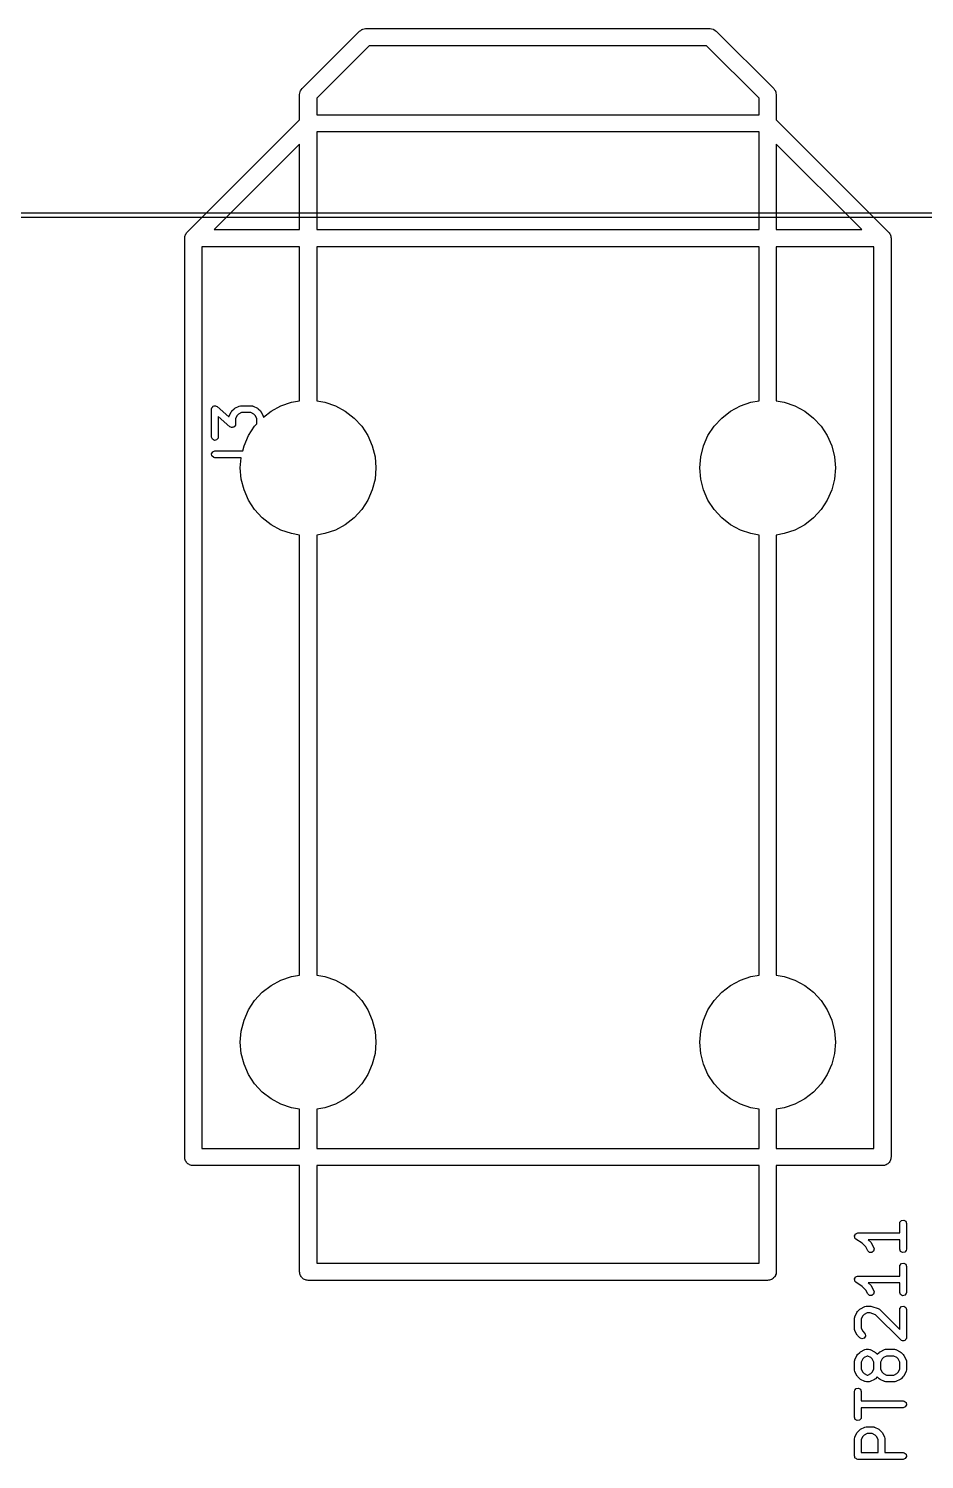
# Model space of a CAD drawing. Extents: x 1.7 to 7.7, y -4.5 to -1.23.
# Drawn here: x 3.257 to 4.036, y -2.483 to -1.238 of the extents above; entities that cross this region are included whole.
import ezdxf

# ---------------------------------------------------------------- set-up
doc = ezdxf.new("R2010")
doc.units = 0
doc.header["$MEASUREMENT"] = 0
doc.layers.add('BLACK', color=7, linetype='CONTINUOUS')

msp = doc.modelspace()

# ---------------------------------------------------------------- linework, layer by layer
at = {"layer": 'BLACK', "linetype": 'CONTINUOUS'}
for p, q in [((3.4947, -1.2897), (3.5447, -1.2397)), ((3.5447, -1.2397), (3.54576, -1.23903)), ((3.54576, -1.23903), (3.54675, -1.23824)), ((3.54675, -1.23824), (3.54716, -1.23815)), ((3.54716, -1.23815), (3.54752, -1.23792)), ((3.54752, -1.23792), (3.54877, -1.23778)), ((3.54877, -1.23778), (3.55, -1.2375)), ((3.55, -1.2375), (3.85, -1.2375)), ((3.85, -1.2375), (3.85123, -1.23778)), ((3.85123, -1.23778), (3.85248, -1.23792)), ((3.85248, -1.23792), (3.85284, -1.23815)), ((3.85284, -1.23815), (3.85325, -1.23824)), ((3.85325, -1.23824), (3.85424, -1.23903)), ((3.85424, -1.23903), (3.8553, -1.2397)), ((3.8553, -1.2397), (3.9053, -1.2897)), ((3.55311, -1.2525), (3.5075, -1.29811)), ((3.575, -1.2525), (3.55311, -1.2525)), ((3.6, -1.2525), (3.575, -1.2525)), ((3.825, -1.2525), (3.6, -1.2525)), ((3.84689, -1.2525), (3.825, -1.2525)), ((3.8925, -1.29811), (3.84689, -1.2525)), ((3.4925, -1.295), (3.49278, -1.29377)), ((3.4925, -1.31689), (3.4925, -1.295)), ((3.49278, -1.29377), (3.49292, -1.29252)), ((3.49292, -1.29252), (3.49315, -1.29216)), ((3.49315, -1.29216), (3.49324, -1.29175)), ((3.49324, -1.29175), (3.49403, -1.29076)), ((3.49403, -1.29076), (3.4947, -1.2897)), ((3.9053, -1.2897), (3.90597, -1.29076)), ((3.90597, -1.29076), (3.90676, -1.29175)), ((3.90676, -1.29175), (3.90685, -1.29216)), ((3.90685, -1.29216), (3.90708, -1.29252)), ((3.90708, -1.29252), (3.90722, -1.29377)), ((3.90722, -1.29377), (3.9075, -1.295)), ((3.9075, -1.295), (3.9075, -1.31689)), ((3.5075, -1.29811), (3.5075, -1.3125)), ((3.8925, -1.3125), (3.8925, -1.29811)), ((3.3947, -1.4147), (3.4925, -1.31689)), ((3.5075, -1.3125), (3.8925, -1.3125)), ((3.9075, -1.31689), (4.0053, -1.4147)), ((3.5075, -1.3275), (3.5075, -1.4125)), ((3.8925, -1.3275), (3.5075, -1.3275)), ((3.8925, -1.4125), (3.8925, -1.3275)), ((3.4925, -1.33811), (3.41811, -1.4125)), ((3.4925, -1.4125), (3.4925, -1.33811)), ((3.98189, -1.4125), (3.9075, -1.33811)), ((3.9075, -1.33811), (3.9075, -1.4125)), ((1.7, -1.39803), (7.7, -1.39803)), ((7.69803, -1.40197), (1.70197, -1.40197)), ((3.3925, -1.42), (3.39269, -1.41918)), ((3.3925, -2.22), (3.3925, -1.42)), ((3.39269, -1.41833), (3.39287, -1.41795)), ((3.39269, -1.41918), (3.39269, -1.41833)), ((3.39287, -1.41795), (3.39292, -1.41752)), ((3.39292, -1.41752), (3.39315, -1.41716)), ((3.39315, -1.41716), (3.39324, -1.41675)), ((3.39324, -1.41675), (3.39377, -1.41609)), ((3.39377, -1.41609), (3.39414, -1.41532)), ((3.39414, -1.41532), (3.39447, -1.41506)), ((3.39447, -1.41506), (3.3947, -1.4147)), ((3.41811, -1.4125), (3.4925, -1.4125)), ((3.5075, -1.4125), (3.8925, -1.4125)), ((3.9075, -1.4125), (3.98189, -1.4125)), ((4.0053, -1.4147), (4.00553, -1.41506)), ((4.00553, -1.41506), (4.00586, -1.41532)), ((4.00586, -1.41532), (4.00623, -1.41609)), ((4.00623, -1.41609), (4.00676, -1.41675)), ((4.00676, -1.41675), (4.00685, -1.41716)), ((4.00685, -1.41716), (4.00708, -1.41752)), ((4.00708, -1.41752), (4.00713, -1.41795)), ((4.00713, -1.41795), (4.00731, -1.41833)), ((4.00731, -1.41833), (4.00731, -1.41918)), ((4.00731, -1.41918), (4.0075, -1.42)), ((4.0075, -1.42), (4.0075, -2.22)), ((3.4075, -1.4275), (3.4075, -2.2125)), ((3.4925, -1.4275), (3.4075, -1.4275)), ((3.4925, -1.56159), (3.4925, -1.4275)), ((3.5075, -1.4275), (3.5075, -1.56159)), ((3.8925, -1.4275), (3.5075, -1.4275)), ((3.8925, -1.56159), (3.8925, -1.4275)), ((3.9075, -1.4275), (3.9075, -1.56159)), ((3.9925, -1.4275), (3.9075, -1.4275)), ((3.9925, -2.2125), (3.9925, -1.4275)), ((3.4159, -1.56875), (3.41598, -1.56832)), ((3.4159, -1.59313), (3.4159, -1.56875)), ((3.41595, -1.56818), (3.41602, -1.56808)), ((3.41598, -1.56832), (3.41595, -1.56818)), ((3.41602, -1.56808), (3.41608, -1.56774)), ((3.41608, -1.56774), (3.41659, -1.56713)), ((3.41659, -1.56713), (3.417, -1.56645)), ((3.417, -1.56645), (3.41722, -1.56638)), ((3.41722, -1.56638), (3.41737, -1.5662)), ((3.41737, -1.5662), (3.41816, -1.56606)), ((3.41816, -1.56606), (3.41891, -1.5658)), ((3.41891, -1.5658), (3.41913, -1.56589)), ((3.41913, -1.56589), (3.41936, -1.56585)), ((3.41936, -1.56585), (3.42005, -1.56624)), ((3.42005, -1.56624), (3.4208, -1.56653)), ((3.4208, -1.56653), (3.43103, -1.57549)), ((3.43364, -1.57041), (3.43551, -1.56854)), ((3.43551, -1.56854), (3.43623, -1.56803)), ((3.43623, -1.56803), (3.43628, -1.56799)), ((3.43628, -1.56799), (3.44003, -1.56611)), ((3.44003, -1.56611), (3.44101, -1.56582)), ((3.44101, -1.56582), (3.44118, -1.56586)), ((3.44118, -1.56586), (3.44135, -1.5658)), ((3.44135, -1.5658), (3.45072, -1.5658)), ((3.45072, -1.5658), (3.45173, -1.56598)), ((3.45173, -1.56598), (3.45187, -1.56609)), ((3.45187, -1.56609), (3.45204, -1.56611)), ((3.45204, -1.56611), (3.45579, -1.56799)), ((3.45579, -1.56799), (3.4565, -1.56851)), ((3.4565, -1.56851), (3.45656, -1.56854)), ((3.45656, -1.56854), (3.45843, -1.57041)), ((3.4677, -1.57057), (3.47628, -1.56592)), ((3.47628, -1.56592), (3.4855, -1.56276)), ((3.4855, -1.56276), (3.4925, -1.56159)), ((3.5075, -1.56159), (3.5145, -1.56276)), ((3.5145, -1.56276), (3.52372, -1.56592)), ((3.52372, -1.56592), (3.5323, -1.57057)), ((3.8677, -1.57057), (3.87628, -1.56592)), ((3.87628, -1.56592), (3.8855, -1.56276)), ((3.8855, -1.56276), (3.8925, -1.56159)), ((3.9075, -1.56159), (3.9145, -1.56276)), ((3.9145, -1.56276), (3.92372, -1.56592)), ((3.92372, -1.56592), (3.9323, -1.57057)), ((3.4319, -1.5841), (3.4218, -1.57526)), ((3.4218, -1.57526), (3.4218, -1.59313)), ((3.43103, -1.57549), (3.43107, -1.57524)), ((3.43107, -1.57524), (3.43119, -1.57511)), ((3.43119, -1.57511), (3.43121, -1.57493)), ((3.43121, -1.57493), (3.43308, -1.57118)), ((3.43308, -1.57118), (3.43361, -1.57047)), ((3.43361, -1.57047), (3.43364, -1.57041)), ((3.4368, -1.58188), (3.43672, -1.58231)), ((3.43815, -1.57425), (3.4368, -1.57695)), ((3.4368, -1.57695), (3.4368, -1.58188)), ((3.43935, -1.57305), (3.43815, -1.57425)), ((3.44205, -1.57171), (3.43935, -1.57305)), ((3.45003, -1.57171), (3.44205, -1.57171)), ((3.45272, -1.57305), (3.45003, -1.57171)), ((3.45392, -1.57425), (3.45272, -1.57305)), ((3.4534, -1.58373), (3.45527, -1.5817)), ((3.45527, -1.57695), (3.45392, -1.57425)), ((3.45527, -1.5817), (3.45527, -1.57695)), ((3.45843, -1.57041), (3.45894, -1.57114)), ((3.45894, -1.57114), (3.45899, -1.57118)), ((3.45899, -1.57118), (3.46086, -1.57493)), ((3.46086, -1.57493), (3.46109, -1.57571)), ((3.46109, -1.57571), (3.4677, -1.57057)), ((3.5323, -1.57057), (3.53999, -1.57656)), ((3.53999, -1.57656), (3.5466, -1.58373)), ((3.8534, -1.58373), (3.86001, -1.57656)), ((3.86001, -1.57656), (3.8677, -1.57057)), ((3.9323, -1.57057), (3.93999, -1.57656)), ((3.93999, -1.57656), (3.9466, -1.58373)), ((3.41659, -1.59502), (3.4159, -1.59313)), ((3.42163, -1.59414), (3.42033, -1.59568)), ((3.4218, -1.59313), (3.42163, -1.59414)), ((3.43265, -1.58439), (3.4319, -1.5841)), ((3.43334, -1.58478), (3.43265, -1.58439)), ((3.43357, -1.58474), (3.43334, -1.58478)), ((3.43379, -1.58483), (3.43357, -1.58474)), ((3.43454, -1.58457), (3.43379, -1.58483)), ((3.43533, -1.58443), (3.43454, -1.58457)), ((3.43548, -1.58425), (3.43533, -1.58443)), ((3.4357, -1.58418), (3.43548, -1.58425)), ((3.43611, -1.5835), (3.4357, -1.58418)), ((3.43662, -1.58289), (3.43611, -1.5835)), ((3.43668, -1.58255), (3.43662, -1.58289)), ((3.43675, -1.58245), (3.43668, -1.58255)), ((3.43672, -1.58231), (3.43675, -1.58245)), ((3.44415, -1.60083), (3.44807, -1.5919)), ((3.44807, -1.5919), (3.4534, -1.58373)), ((3.5466, -1.58373), (3.55193, -1.5919)), ((3.55193, -1.5919), (3.55585, -1.60083)), ((3.84415, -1.60083), (3.84807, -1.5919)), ((3.84807, -1.5919), (3.8534, -1.58373)), ((3.9466, -1.58373), (3.95193, -1.5919)), ((3.95193, -1.5919), (3.95585, -1.60083)), ((3.41594, -1.60761), (3.41695, -1.60586)), ((3.41834, -1.59603), (3.41659, -1.59502)), ((3.41695, -1.60586), (3.41885, -1.60517)), ((3.42033, -1.59568), (3.41834, -1.59603)), ((3.41885, -1.60517), (3.44305, -1.60517)), ((3.44305, -1.60517), (3.44415, -1.60083)), ((3.55585, -1.60083), (3.55824, -1.61028)), ((3.84176, -1.61028), (3.84415, -1.60083)), ((3.95585, -1.60083), (3.95824, -1.61028)), ((3.41629, -1.6096), (3.41594, -1.60761)), ((3.41784, -1.6109), (3.41629, -1.6096)), ((3.41885, -1.61108), (3.41784, -1.6109)), ((3.44169, -1.61108), (3.41885, -1.61108)), ((3.44095, -1.62), (3.44169, -1.61108)), ((3.55824, -1.61028), (3.55905, -1.62)), ((3.84095, -1.62), (3.84176, -1.61028)), ((3.95824, -1.61028), (3.95905, -1.62)), ((3.44176, -1.62972), (3.44095, -1.62)), ((3.44415, -1.63917), (3.44176, -1.62972)), ((3.55824, -1.62972), (3.55585, -1.63917)), ((3.55905, -1.62), (3.55824, -1.62972)), ((3.84176, -1.62972), (3.84095, -1.62)), ((3.84415, -1.63917), (3.84176, -1.62972)), ((3.95824, -1.62972), (3.95585, -1.63917)), ((3.95905, -1.62), (3.95824, -1.62972)), ((3.44807, -1.6481), (3.44415, -1.63917)), ((3.55585, -1.63917), (3.55193, -1.6481)), ((3.84807, -1.6481), (3.84415, -1.63917)), ((3.95585, -1.63917), (3.95193, -1.6481)), ((3.4534, -1.65627), (3.44807, -1.6481)), ((3.46001, -1.66344), (3.4534, -1.65627)), ((3.5466, -1.65627), (3.53999, -1.66344)), ((3.55193, -1.6481), (3.5466, -1.65627)), ((3.8534, -1.65627), (3.84807, -1.6481)), ((3.86001, -1.66344), (3.8534, -1.65627)), ((3.9466, -1.65627), (3.93999, -1.66344)), ((3.95193, -1.6481), (3.9466, -1.65627)), ((3.4677, -1.66943), (3.46001, -1.66344)), ((3.53999, -1.66344), (3.5323, -1.66943)), ((3.8677, -1.66943), (3.86001, -1.66344)), ((3.93999, -1.66344), (3.9323, -1.66943)), ((3.47628, -1.67408), (3.4677, -1.66943)), ((3.4855, -1.67724), (3.47628, -1.67408)), ((3.4925, -1.67841), (3.4855, -1.67724)), ((3.4925, -2.06159), (3.4925, -1.67841)), ((3.5145, -1.67724), (3.5075, -1.67841)), ((3.5075, -1.67841), (3.5075, -2.06159)), ((3.52372, -1.67408), (3.5145, -1.67724)), ((3.5323, -1.66943), (3.52372, -1.67408)), ((3.87628, -1.67408), (3.8677, -1.66943)), ((3.8855, -1.67724), (3.87628, -1.67408)), ((3.8925, -1.67841), (3.8855, -1.67724)), ((3.8925, -2.06159), (3.8925, -1.67841)), ((3.9145, -1.67724), (3.9075, -1.67841)), ((3.9075, -1.67841), (3.9075, -2.06159)), ((3.92372, -1.67408), (3.9145, -1.67724)), ((3.9323, -1.66943), (3.92372, -1.67408)), ((3.4677, -2.07057), (3.47628, -2.06592)), ((3.47628, -2.06592), (3.4855, -2.06276)), ((3.4855, -2.06276), (3.4925, -2.06159)), ((3.5075, -2.06159), (3.5145, -2.06276)), ((3.5145, -2.06276), (3.52372, -2.06592)), ((3.52372, -2.06592), (3.5323, -2.07057)), ((3.8677, -2.07057), (3.87628, -2.06592)), ((3.87628, -2.06592), (3.8855, -2.06276)), ((3.8855, -2.06276), (3.8925, -2.06159)), ((3.9075, -2.06159), (3.9145, -2.06276)), ((3.9145, -2.06276), (3.92372, -2.06592)), ((3.92372, -2.06592), (3.9323, -2.07057)), ((3.4534, -2.08373), (3.46001, -2.07656)), ((3.46001, -2.07656), (3.4677, -2.07057)), ((3.5323, -2.07057), (3.53999, -2.07656)), ((3.53999, -2.07656), (3.5466, -2.08373)), ((3.8534, -2.08373), (3.86001, -2.07656)), ((3.86001, -2.07656), (3.8677, -2.07057)), ((3.9323, -2.07057), (3.93999, -2.07656)), ((3.93999, -2.07656), (3.9466, -2.08373)), ((3.44415, -2.10083), (3.44807, -2.0919)), ((3.44807, -2.0919), (3.4534, -2.08373)), ((3.5466, -2.08373), (3.55193, -2.0919)), ((3.55193, -2.0919), (3.55585, -2.10083)), ((3.84415, -2.10083), (3.84807, -2.0919)), ((3.84807, -2.0919), (3.8534, -2.08373)), ((3.9466, -2.08373), (3.95193, -2.0919)), ((3.95193, -2.0919), (3.95585, -2.10083)), ((3.44176, -2.11028), (3.44415, -2.10083)), ((3.55585, -2.10083), (3.55824, -2.11028)), ((3.84176, -2.11028), (3.84415, -2.10083)), ((3.95585, -2.10083), (3.95824, -2.11028)), ((3.44095, -2.12), (3.44176, -2.11028)), ((3.55824, -2.11028), (3.55905, -2.12)), ((3.84095, -2.12), (3.84176, -2.11028)), ((3.95824, -2.11028), (3.95905, -2.12)), ((3.44176, -2.12972), (3.44095, -2.12)), ((3.44415, -2.13917), (3.44176, -2.12972)), ((3.55824, -2.12972), (3.55585, -2.13917)), ((3.55905, -2.12), (3.55824, -2.12972)), ((3.84176, -2.12972), (3.84095, -2.12)), ((3.84415, -2.13917), (3.84176, -2.12972)), ((3.95824, -2.12972), (3.95585, -2.13917)), ((3.95905, -2.12), (3.95824, -2.12972)), ((3.44807, -2.1481), (3.44415, -2.13917)), ((3.55585, -2.13917), (3.55193, -2.1481)), ((3.84807, -2.1481), (3.84415, -2.13917)), ((3.95585, -2.13917), (3.95193, -2.1481)), ((3.4534, -2.15627), (3.44807, -2.1481)), ((3.55193, -2.1481), (3.5466, -2.15627)), ((3.8534, -2.15627), (3.84807, -2.1481)), ((3.95193, -2.1481), (3.9466, -2.15627)), ((3.46001, -2.16344), (3.4534, -2.15627)), ((3.4677, -2.16943), (3.46001, -2.16344)), ((3.53999, -2.16344), (3.5323, -2.16943)), ((3.5466, -2.15627), (3.53999, -2.16344)), ((3.86001, -2.16344), (3.8534, -2.15627)), ((3.8677, -2.16943), (3.86001, -2.16344)), ((3.93999, -2.16344), (3.9323, -2.16943)), ((3.9466, -2.15627), (3.93999, -2.16344)), ((3.47628, -2.17408), (3.4677, -2.16943)), ((3.4855, -2.17724), (3.47628, -2.17408)), ((3.4925, -2.17841), (3.4855, -2.17724)), ((3.4925, -2.2125), (3.4925, -2.17841)), ((3.5145, -2.17724), (3.5075, -2.17841)), ((3.5075, -2.17841), (3.5075, -2.2125)), ((3.52372, -2.17408), (3.5145, -2.17724)), ((3.5323, -2.16943), (3.52372, -2.17408)), ((3.87628, -2.17408), (3.8677, -2.16943)), ((3.8855, -2.17724), (3.87628, -2.17408)), ((3.8925, -2.17841), (3.8855, -2.17724)), ((3.8925, -2.2125), (3.8925, -2.17841)), ((3.9145, -2.17724), (3.9075, -2.17841)), ((3.9075, -2.17841), (3.9075, -2.2125)), ((3.92372, -2.17408), (3.9145, -2.17724)), ((3.9323, -2.16943), (3.92372, -2.17408)), ((3.4075, -2.2125), (3.4925, -2.2125)), ((3.5075, -2.2125), (3.8925, -2.2125)), ((3.9075, -2.2125), (3.9925, -2.2125)), ((3.39269, -2.22082), (3.3925, -2.22)), ((3.39269, -2.22167), (3.39269, -2.22082)), ((3.39305, -2.22243), (3.39269, -2.22167)), ((3.39324, -2.22325), (3.39305, -2.22243)), ((3.39377, -2.22391), (3.39324, -2.22325)), ((3.39414, -2.22468), (3.39377, -2.22391)), ((3.3948, -2.2252), (3.39414, -2.22468)), ((3.39532, -2.22586), (3.3948, -2.2252)), ((3.39609, -2.22623), (3.39532, -2.22586)), ((3.39675, -2.22676), (3.39609, -2.22623)), ((3.39757, -2.22695), (3.39675, -2.22676)), ((3.39833, -2.22731), (3.39757, -2.22695)), ((3.39918, -2.22731), (3.39833, -2.22731)), ((3.4, -2.2275), (3.39918, -2.22731)), ((3.4925, -2.2275), (3.4, -2.2275)), ((3.4925, -2.32), (3.4925, -2.2275)), ((3.5075, -2.2275), (3.5075, -2.3125)), ((3.8925, -2.2275), (3.5075, -2.2275)), ((3.8925, -2.3125), (3.8925, -2.2275)), ((4, -2.2275), (3.9075, -2.2275)), ((3.9075, -2.2275), (3.9075, -2.32)), ((4.00082, -2.22731), (4, -2.2275)), ((4.00167, -2.22731), (4.00082, -2.22731)), ((4.00243, -2.22695), (4.00167, -2.22731)), ((4.00325, -2.22676), (4.00243, -2.22695)), ((4.00391, -2.22623), (4.00325, -2.22676)), ((4.00468, -2.22586), (4.00391, -2.22623)), ((4.0052, -2.2252), (4.00468, -2.22586)), ((4.00586, -2.22468), (4.0052, -2.2252)), ((4.00623, -2.22391), (4.00586, -2.22468)), ((4.00676, -2.22325), (4.00623, -2.22391)), ((4.00695, -2.22243), (4.00676, -2.22325)), ((4.00731, -2.22167), (4.00695, -2.22243)), ((4.0075, -2.22), (4.00731, -2.22082)), ((4.00731, -2.22082), (4.00731, -2.22167)), ((4.01495, -2.27783), (4.01513, -2.27682)), ((4.01495, -2.28612), (4.01495, -2.27783)), ((4.01513, -2.27682), (4.01643, -2.27527)), ((4.01643, -2.27527), (4.01842, -2.27492)), ((4.01842, -2.27492), (4.02017, -2.27593)), ((4.02017, -2.27593), (4.02086, -2.27783)), ((4.02086, -2.27783), (4.02086, -2.30032)), ((3.97559, -2.28888), (3.97566, -2.28873)), ((3.97583, -2.28971), (3.97559, -2.28888)), ((3.97563, -2.28856), (3.97606, -2.28782)), ((3.97566, -2.28873), (3.97563, -2.28856)), ((3.97598, -2.29055), (3.97583, -2.28971)), ((3.97611, -2.29066), (3.97598, -2.29055)), ((3.97606, -2.28782), (3.9764, -2.28703)), ((3.97616, -2.29082), (3.97611, -2.29066)), ((3.9769, -2.29153), (3.97616, -2.29082)), ((3.9764, -2.28703), (3.97655, -2.28696)), ((3.97655, -2.28696), (3.97664, -2.28681)), ((3.97664, -2.28681), (3.97744, -2.28652)), ((3.98228, -2.29512), (3.9769, -2.29153)), ((3.97744, -2.28652), (3.97821, -2.28614)), ((3.97821, -2.28614), (3.97838, -2.28618)), ((3.97838, -2.28618), (3.97854, -2.28612)), ((3.97854, -2.28612), (4.01495, -2.28612)), ((4.01495, -2.29203), (3.98754, -2.29203)), ((3.98754, -2.29203), (3.99, -2.29448)), ((4.01495, -2.30032), (4.01495, -2.29203)), ((3.98548, -2.29832), (3.98228, -2.29512)), ((3.98714, -2.30164), (3.98548, -2.29832)), ((3.98861, -2.30303), (3.98714, -2.30164)), ((3.99063, -2.30315), (3.98861, -2.30303)), ((3.99, -2.29448), (3.9905, -2.29521)), ((3.9905, -2.29521), (3.99055, -2.29525)), ((3.99055, -2.29525), (3.99243, -2.299)), ((3.99225, -2.30195), (3.99063, -2.30315)), ((3.99272, -2.29998), (3.99225, -2.30195)), ((3.99243, -2.299), (3.99272, -2.29998)), ((4.01564, -2.30222), (4.01495, -2.30032)), ((4.01739, -2.30323), (4.01564, -2.30222)), ((4.01938, -2.30288), (4.01739, -2.30323)), ((4.02068, -2.30133), (4.01938, -2.30288)), ((4.02086, -2.30032), (4.02068, -2.30133)), ((3.5075, -2.3125), (3.8925, -2.3125)), ((4.01495, -2.31532), (4.01513, -2.31431)), ((4.01495, -2.32362), (4.01495, -2.31532)), ((4.01513, -2.31431), (4.01643, -2.31276)), ((4.01643, -2.31276), (4.01842, -2.31241)), ((4.01842, -2.31241), (4.02017, -2.31342)), ((4.02017, -2.31342), (4.02086, -2.31532)), ((4.02086, -2.31532), (4.02086, -2.33782)), ((3.49269, -2.32082), (3.4925, -2.32)), ((3.49269, -2.32167), (3.49269, -2.32082)), ((3.49305, -2.32243), (3.49269, -2.32167)), ((3.49324, -2.32325), (3.49305, -2.32243)), ((3.49377, -2.32391), (3.49324, -2.32325)), ((3.49414, -2.32468), (3.49377, -2.32391)), ((3.4948, -2.3252), (3.49414, -2.32468)), ((3.49532, -2.32586), (3.4948, -2.3252)), ((3.49609, -2.32623), (3.49532, -2.32586)), ((3.49675, -2.32676), (3.49609, -2.32623)), ((3.49757, -2.32695), (3.49675, -2.32676)), ((3.49833, -2.32731), (3.49757, -2.32695)), ((3.49918, -2.32731), (3.49833, -2.32731)), ((3.5, -2.3275), (3.49918, -2.32731)), ((3.9, -2.3275), (3.5, -2.3275)), ((3.90082, -2.32731), (3.9, -2.3275)), ((3.90167, -2.32731), (3.90082, -2.32731)), ((3.90243, -2.32695), (3.90167, -2.32731)), ((3.90325, -2.32676), (3.90243, -2.32695)), ((3.90391, -2.32623), (3.90325, -2.32676)), ((3.90468, -2.32586), (3.90391, -2.32623)), ((3.9052, -2.3252), (3.90468, -2.32586)), ((3.90586, -2.32468), (3.9052, -2.3252)), ((3.90623, -2.32391), (3.90586, -2.32468)), ((3.90676, -2.32325), (3.90623, -2.32391)), ((3.90695, -2.32243), (3.90676, -2.32325)), ((3.90731, -2.32167), (3.90695, -2.32243)), ((3.9075, -2.32), (3.90731, -2.32082)), ((3.90731, -2.32082), (3.90731, -2.32167)), ((3.97559, -2.32638), (3.97566, -2.32622)), ((3.97583, -2.3272), (3.97559, -2.32638)), ((3.97563, -2.32606), (3.97606, -2.32531)), ((3.97566, -2.32622), (3.97563, -2.32606)), ((3.97598, -2.32805), (3.97583, -2.3272)), ((3.97611, -2.32815), (3.97598, -2.32805)), ((3.97606, -2.32531), (3.9764, -2.32453)), ((3.97616, -2.32832), (3.97611, -2.32815)), ((3.9769, -2.32903), (3.97616, -2.32832)), ((3.9764, -2.32453), (3.97655, -2.32445)), ((3.97655, -2.32445), (3.97664, -2.32431)), ((3.97664, -2.32431), (3.97744, -2.32401)), ((3.98228, -2.33261), (3.9769, -2.32903)), ((3.97744, -2.32401), (3.97821, -2.32363)), ((3.97821, -2.32363), (3.97838, -2.32367)), ((3.97838, -2.32367), (3.97854, -2.32362)), ((3.97854, -2.32362), (4.01495, -2.32362)), ((4.01495, -2.32952), (3.98754, -2.32952)), ((3.98754, -2.32952), (3.99, -2.33198)), ((4.01495, -2.33782), (4.01495, -2.32952)), ((3.98548, -2.33582), (3.98228, -2.33261)), ((3.98714, -2.33914), (3.98548, -2.33582)), ((3.98861, -2.34053), (3.98714, -2.33914)), ((3.99063, -2.34065), (3.98861, -2.34053)), ((3.99, -2.33198), (3.9905, -2.3327)), ((3.9905, -2.3327), (3.99055, -2.33275)), ((3.99055, -2.33275), (3.99243, -2.3365)), ((3.99225, -2.33944), (3.99063, -2.34065)), ((3.99272, -2.33748), (3.99225, -2.33944)), ((3.99243, -2.3365), (3.99272, -2.33748)), ((4.01564, -2.33972), (4.01495, -2.33782)), ((4.01739, -2.34073), (4.01564, -2.33972)), ((4.01938, -2.34037), (4.01739, -2.34073)), ((4.02068, -2.33883), (4.01938, -2.34037)), ((4.02086, -2.33782), (4.02068, -2.33883)), ((3.97832, -2.35448), (3.9802, -2.3526)), ((3.9802, -2.3526), (3.98092, -2.3521)), ((3.98092, -2.3521), (3.98097, -2.35205)), ((3.98097, -2.35205), (3.98471, -2.35017)), ((3.98471, -2.35017), (3.9857, -2.34988)), ((3.9857, -2.34988), (3.98587, -2.34992)), ((3.98587, -2.34992), (3.98604, -2.34986)), ((3.98604, -2.34986), (3.98978, -2.34986)), ((3.98978, -2.34986), (3.99065, -2.35002)), ((3.99065, -2.35002), (3.99072, -2.35001)), ((3.99072, -2.35001), (3.99634, -2.35189)), ((3.99634, -2.35189), (3.99724, -2.35238)), ((3.99724, -2.35238), (3.99734, -2.35253)), ((3.99734, -2.35253), (3.9975, -2.3526)), ((3.9975, -2.3526), (4.01495, -2.37006)), ((4.01495, -2.35282), (4.01513, -2.35181)), ((4.01495, -2.37006), (4.01495, -2.35282)), ((4.01513, -2.35181), (4.01643, -2.35026)), ((4.01643, -2.35026), (4.01842, -2.34991)), ((4.01842, -2.34991), (4.02017, -2.35092)), ((4.02017, -2.35092), (4.02086, -2.35282)), ((4.02086, -2.35282), (4.02086, -2.37719)), ((3.97558, -2.36031), (3.97576, -2.3593)), ((3.97558, -2.36969), (3.97558, -2.36031)), ((3.97576, -2.3593), (3.97587, -2.35917)), ((3.97587, -2.35917), (3.9759, -2.35899)), ((3.9759, -2.35899), (3.97777, -2.35524)), ((3.97777, -2.35524), (3.9783, -2.35454)), ((3.9783, -2.35454), (3.97832, -2.35448)), ((3.98284, -2.35831), (3.98149, -2.36101)), ((3.98149, -2.36101), (3.98149, -2.36899)), ((3.98403, -2.35712), (3.98284, -2.35831)), ((3.98673, -2.35577), (3.98403, -2.35712)), ((3.98931, -2.35577), (3.98673, -2.35577)), ((3.99381, -2.35727), (3.98931, -2.35577)), ((4.01582, -2.37928), (3.99381, -2.35727)), ((3.97564, -2.36985), (3.97558, -2.36969)), ((3.9756, -2.37003), (3.97564, -2.36985)), ((3.9759, -2.37101), (3.9756, -2.37003)), ((3.97777, -2.37476), (3.9759, -2.37101)), ((3.97782, -2.3748), (3.97777, -2.37476)), ((3.97832, -2.37553), (3.97782, -2.3748)), ((3.9802, -2.3774), (3.97832, -2.37553)), ((3.98203, -2.37825), (3.9802, -2.3774)), ((3.98149, -2.36899), (3.98284, -2.37169)), ((3.98398, -2.37773), (3.98203, -2.37825)), ((3.98284, -2.37169), (3.98437, -2.37323)), ((3.98514, -2.37608), (3.98398, -2.37773)), ((3.98437, -2.37323), (3.98496, -2.37407)), ((3.98496, -2.37407), (3.98514, -2.37608)), ((4.01662, -2.37965), (4.01582, -2.37928)), ((4.02011, -2.37888), (4.0196, -2.37961)), ((4.02068, -2.3782), (4.02011, -2.37888)), ((4.02071, -2.37802), (4.02068, -2.3782)), ((4.02076, -2.37795), (4.02071, -2.37802)), ((4.02086, -2.37719), (4.02075, -2.37782)), ((4.02075, -2.37782), (4.02076, -2.37795)), ((3.97832, -2.39197), (3.9802, -2.3901)), ((3.9802, -2.3901), (3.98092, -2.38959)), ((3.98092, -2.38959), (3.98097, -2.38954)), ((3.98097, -2.38954), (3.98471, -2.38767)), ((3.98471, -2.38767), (3.9857, -2.38738)), ((3.9857, -2.38738), (3.98587, -2.38742)), ((3.98587, -2.38742), (3.98604, -2.38736)), ((3.98604, -2.38736), (3.98791, -2.38736)), ((3.98791, -2.38736), (3.98892, -2.38754)), ((3.98892, -2.38754), (3.98906, -2.38765)), ((3.98906, -2.38765), (3.98923, -2.38767)), ((3.98923, -2.38767), (3.99298, -2.38954)), ((3.99298, -2.38954), (3.99369, -2.39007)), ((3.99369, -2.39007), (3.99375, -2.3901)), ((3.99375, -2.3901), (3.99541, -2.39176)), ((3.99541, -2.39176), (3.99707, -2.3901)), ((3.99707, -2.3901), (3.99779, -2.38959)), ((3.99779, -2.38959), (3.99784, -2.38954)), ((3.99784, -2.38954), (4.00159, -2.38767)), ((4.00159, -2.38767), (4.00257, -2.38738)), ((4.00257, -2.38738), (4.00274, -2.38742)), ((4.00274, -2.38742), (4.00291, -2.38736)), ((4.00291, -2.38736), (4.01041, -2.38736)), ((4.01041, -2.38736), (4.01142, -2.38754)), ((4.01142, -2.38754), (4.01155, -2.38765)), ((4.01155, -2.38765), (4.01173, -2.38767)), ((4.01173, -2.38767), (4.01548, -2.38954)), ((4.01548, -2.38954), (4.01619, -2.39007)), ((4.01619, -2.39007), (4.01624, -2.3901)), ((4.01624, -2.3901), (4.01812, -2.39197)), ((4.01739, -2.3801), (4.01662, -2.37965)), ((4.01753, -2.38007), (4.01739, -2.3801)), ((4.01765, -2.38013), (4.01753, -2.38007)), ((4.01851, -2.3799), (4.01765, -2.38013)), ((4.01938, -2.37974), (4.01851, -2.3799)), ((4.01947, -2.37964), (4.01938, -2.37974)), ((4.0196, -2.37961), (4.01947, -2.37964)), ((3.97558, -2.39781), (3.97576, -2.3968)), ((3.97558, -2.40531), (3.97558, -2.39781)), ((3.97576, -2.3968), (3.97587, -2.39667)), ((3.97587, -2.39667), (3.9759, -2.39649)), ((3.9759, -2.39649), (3.97777, -2.39274)), ((3.97777, -2.39274), (3.9783, -2.39203)), ((3.9783, -2.39203), (3.97832, -2.39197)), ((3.98284, -2.39581), (3.98149, -2.39851)), ((3.98149, -2.39851), (3.98149, -2.40461)), ((3.98403, -2.39461), (3.98284, -2.39581)), ((3.98673, -2.39326), (3.98403, -2.39461)), ((3.98721, -2.39326), (3.98673, -2.39326)), ((3.98991, -2.39461), (3.98721, -2.39326)), ((3.99111, -2.39581), (3.98991, -2.39461)), ((3.99246, -2.39851), (3.99111, -2.39581)), ((3.99246, -2.40461), (3.99246, -2.39851)), ((3.99971, -2.39581), (3.99836, -2.39851)), ((3.99836, -2.39851), (3.99836, -2.40461)), ((4.00091, -2.39461), (3.99971, -2.39581)), ((4.00361, -2.39326), (4.00091, -2.39461)), ((4.00971, -2.39326), (4.00361, -2.39326)), ((4.01241, -2.39461), (4.00971, -2.39326)), ((4.0136, -2.39581), (4.01241, -2.39461)), ((4.01495, -2.39851), (4.0136, -2.39581)), ((4.01495, -2.40461), (4.01495, -2.39851)), ((4.01812, -2.39197), (4.01863, -2.3927)), ((4.01863, -2.3927), (4.01867, -2.39274)), ((4.01867, -2.39274), (4.02055, -2.39649)), ((4.02055, -2.39649), (4.02084, -2.39747)), ((4.02084, -2.39747), (4.0208, -2.39764)), ((4.0208, -2.39764), (4.02086, -2.39781)), ((4.02086, -2.39781), (4.02086, -2.40531)), ((3.97564, -2.40548), (3.97558, -2.40531)), ((3.9756, -2.40565), (3.97564, -2.40548)), ((3.9759, -2.40663), (3.9756, -2.40565)), ((3.97777, -2.41038), (3.9759, -2.40663)), ((3.97782, -2.41042), (3.97777, -2.41038)), ((3.97832, -2.41115), (3.97782, -2.41042)), ((3.9802, -2.41302), (3.97832, -2.41115)), ((3.98026, -2.41305), (3.9802, -2.41302)), ((3.98097, -2.41357), (3.98026, -2.41305)), ((3.98471, -2.41545), (3.98097, -2.41357)), ((3.98149, -2.40461), (3.98284, -2.40731)), ((3.98284, -2.40731), (3.98403, -2.40851)), ((3.98403, -2.40851), (3.98673, -2.40986)), ((3.98489, -2.41547), (3.98471, -2.41545)), ((3.98503, -2.41558), (3.98489, -2.41547)), ((3.98604, -2.41576), (3.98503, -2.41558)), ((3.98791, -2.41576), (3.98604, -2.41576)), ((3.98673, -2.40986), (3.98721, -2.40986)), ((3.98721, -2.40986), (3.98991, -2.40851)), ((3.98808, -2.4157), (3.98791, -2.41576)), ((3.98825, -2.41574), (3.98808, -2.4157)), ((3.98923, -2.41545), (3.98825, -2.41574)), ((3.99298, -2.41357), (3.98923, -2.41545)), ((3.98991, -2.40851), (3.99111, -2.40731)), ((3.99111, -2.40731), (3.99246, -2.40461)), ((3.99302, -2.41353), (3.99298, -2.41357)), ((3.99375, -2.41302), (3.99302, -2.41353)), ((3.99541, -2.41136), (3.99375, -2.41302)), ((3.99707, -2.41302), (3.99541, -2.41136)), ((3.99713, -2.41305), (3.99707, -2.41302)), ((3.99784, -2.41357), (3.99713, -2.41305)), ((4.00159, -2.41545), (3.99784, -2.41357)), ((3.99836, -2.40461), (3.99971, -2.40731)), ((3.99971, -2.40731), (4.00091, -2.40851)), ((4.00091, -2.40851), (4.00361, -2.40986)), ((4.00176, -2.41547), (4.00159, -2.41545)), ((4.0019, -2.41558), (4.00176, -2.41547)), ((4.00291, -2.41576), (4.0019, -2.41558)), ((4.01041, -2.41576), (4.00291, -2.41576)), ((4.00361, -2.40986), (4.00971, -2.40986)), ((4.00971, -2.40986), (4.01241, -2.40851)), ((4.01057, -2.4157), (4.01041, -2.41576)), ((4.01074, -2.41574), (4.01057, -2.4157)), ((4.01173, -2.41545), (4.01074, -2.41574)), ((4.01548, -2.41357), (4.01173, -2.41545)), ((4.01241, -2.40851), (4.0136, -2.40731)), ((4.0136, -2.40731), (4.01495, -2.40461)), ((4.01552, -2.41353), (4.01548, -2.41357)), ((4.01624, -2.41302), (4.01552, -2.41353)), ((4.01812, -2.41115), (4.01624, -2.41302)), ((4.01815, -2.41109), (4.01812, -2.41115)), ((4.01867, -2.41038), (4.01815, -2.41109)), ((4.02055, -2.40663), (4.01867, -2.41038)), ((4.02057, -2.40645), (4.02055, -2.40663)), ((4.02068, -2.40632), (4.02057, -2.40645)), ((4.02086, -2.40531), (4.02068, -2.40632)), ((3.97558, -2.42406), (3.97576, -2.42305)), ((3.97558, -2.44655), (3.97558, -2.42406)), ((3.97576, -2.42305), (3.97706, -2.4215)), ((3.97706, -2.4215), (3.97905, -2.42115)), ((3.97905, -2.42115), (3.9808, -2.42216)), ((3.9808, -2.42216), (3.98149, -2.42406)), ((3.98149, -2.42406), (3.98149, -2.43235)), ((3.98149, -2.43235), (4.01791, -2.43235)), ((4.01791, -2.43826), (3.98149, -2.43826)), ((3.98149, -2.43826), (3.98149, -2.44655)), ((4.01791, -2.43235), (4.01892, -2.43253)), ((4.0198, -2.43757), (4.01791, -2.43826)), ((4.01892, -2.43253), (4.02046, -2.43383)), ((4.02081, -2.43582), (4.0198, -2.43757)), ((4.02046, -2.43383), (4.02081, -2.43582)), ((3.97627, -2.44845), (3.97558, -2.44655)), ((3.97802, -2.44946), (3.97627, -2.44845)), ((3.98001, -2.44911), (3.97802, -2.44946)), ((3.98131, -2.44756), (3.98001, -2.44911)), ((3.98149, -2.44655), (3.98131, -2.44756)), ((3.97558, -2.4653), (3.97576, -2.46429)), ((3.97558, -2.4803), (3.97558, -2.4653)), ((3.97576, -2.46429), (3.97587, -2.46416)), ((3.97587, -2.46416), (3.9759, -2.46398)), ((3.9759, -2.46398), (3.97777, -2.46023)), ((3.97777, -2.46023), (3.9783, -2.45952)), ((3.9783, -2.45952), (3.97832, -2.45946)), ((3.97832, -2.45946), (3.9802, -2.45759)), ((3.9802, -2.45759), (3.98092, -2.45708)), ((3.98092, -2.45708), (3.98097, -2.45704)), ((3.98097, -2.45704), (3.98471, -2.45516)), ((3.98284, -2.4633), (3.98149, -2.466)), ((3.98149, -2.466), (3.98149, -2.47735)), ((3.98403, -2.4621), (3.98284, -2.4633)), ((3.98673, -2.46076), (3.98403, -2.4621)), ((3.98471, -2.45516), (3.9857, -2.45487)), ((3.9857, -2.45487), (3.98587, -2.45491)), ((3.98587, -2.45491), (3.98604, -2.45485)), ((3.98604, -2.45485), (3.99166, -2.45485)), ((3.99096, -2.46076), (3.98673, -2.46076)), ((3.99366, -2.4621), (3.99096, -2.46076)), ((3.99166, -2.45485), (3.99267, -2.45503)), ((3.99267, -2.45503), (3.9928, -2.45514)), ((3.9928, -2.45514), (3.99298, -2.45516)), ((3.99298, -2.45516), (3.99673, -2.45704)), ((3.99486, -2.4633), (3.99366, -2.4621)), ((3.99621, -2.466), (3.99486, -2.4633)), ((3.99621, -2.47735), (3.99621, -2.466)), ((3.99673, -2.45704), (3.99744, -2.45756)), ((3.99744, -2.45756), (3.9975, -2.45759)), ((3.9975, -2.45759), (3.99937, -2.45946)), ((3.99937, -2.45946), (3.99988, -2.46019)), ((3.99988, -2.46019), (3.99992, -2.46023)), ((3.99992, -2.46023), (4.0018, -2.46398)), ((4.0018, -2.46398), (4.00209, -2.46496)), ((4.00209, -2.46496), (4.00205, -2.46514)), ((4.00205, -2.46514), (4.00211, -2.4653)), ((4.00211, -2.4653), (4.00211, -2.47735)), ((3.98149, -2.47735), (3.99621, -2.47735)), ((4.00211, -2.47735), (4.01791, -2.47735)), ((4.01791, -2.47735), (4.01892, -2.47753)), ((4.01892, -2.47753), (4.02046, -2.47882)), ((4.02046, -2.47882), (4.02081, -2.48081)), ((3.97585, -2.48102), (3.97558, -2.4803)), ((3.97598, -2.48178), (3.97585, -2.48102)), ((3.97618, -2.48195), (3.97598, -2.48178)), ((3.97627, -2.4822), (3.97618, -2.48195)), ((3.97694, -2.48258), (3.97627, -2.4822)), ((3.97753, -2.48307), (3.97694, -2.48258)), ((3.97791, -2.48314), (3.97753, -2.48307)), ((3.97802, -2.48321), (3.97791, -2.48314)), ((3.97815, -2.48319), (3.97802, -2.48321)), ((3.97854, -2.48325), (3.97815, -2.48319)), ((4.01791, -2.48325), (3.97854, -2.48325)), ((4.0198, -2.48256), (4.01791, -2.48325)), ((4.02081, -2.48081), (4.0198, -2.48256))]:
    msp.add_line(p, q, dxfattribs=at)

doc.saveas('drawing.dxf')
